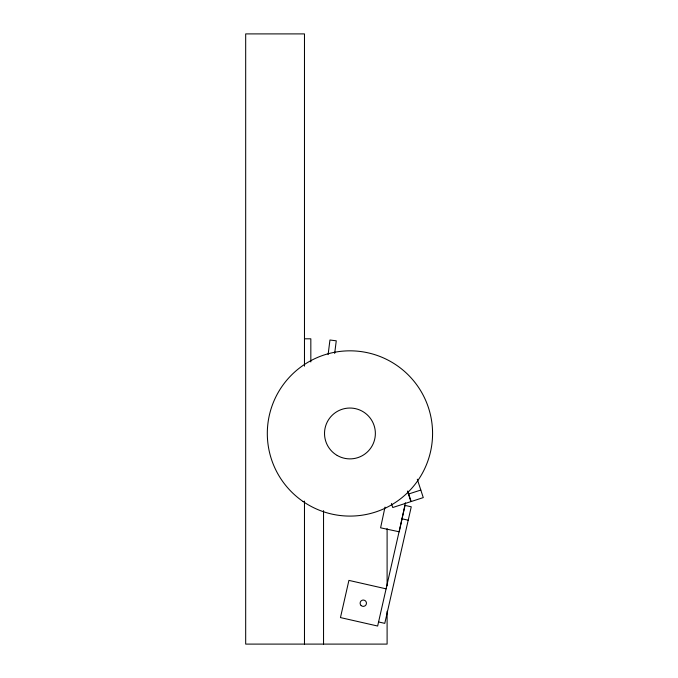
<?xml version="1.0" encoding="UTF-8"?>
<svg xmlns="http://www.w3.org/2000/svg" width="678" height="678" viewBox="0 0 678 678"><rect width="100%" height="100%" fill="white"/><g stroke="black" fill="none" stroke-linecap="round" stroke-linejoin="round"><path stroke-width="1.02" d="M328.11 354.628L329.949 340.009L336.263 340.805L334.669 353.416M385.002 507.102L380.595 527.823L399.249 531.789L405.419 502.779M408.724 493.974L420.809 490.05M304.473 338.805L310.829 338.805L310.829 361.95M402.012 518.797L408.215 520.204M386.096 588.843L348.907 580.393L340.458 617.582L377.646 626.031L405.054 505.398L411.258 506.805L384.773 623.362L378.578 621.955M417.301 479.227L423.267 497.601L411.173 501.534L407.741 490.957M407.614 491.55L410.885 501.627L392.748 507.517L391.443 503.491M387.104 528.628L387.104 585.834M387.104 611.259L387.104 644.1L245.682 644.1L245.682 33.9L304.473 33.9L304.473 366.162M323.542 510.619L323.542 644.1M304.473 501.084L304.473 644.1M361.12 605.539A3.178 3.178 0 0 0 366.383 603.912A3.178 3.178 0 0 0 362.34 600.174A3.178 3.178 0 0 0 361.12 605.539M303.117 501.542A82.631 82.631 0 0 0 432.318 439.971A82.631 82.631 0 0 0 314.397 358.865A82.631 82.631 0 0 0 303.117 501.542M337.229 455.48A25.425 25.425 0 0 0 375.366 433.462A25.425 25.425 0 0 0 337.229 411.444A25.425 25.425 0 0 0 337.229 455.48"/></g></svg>
